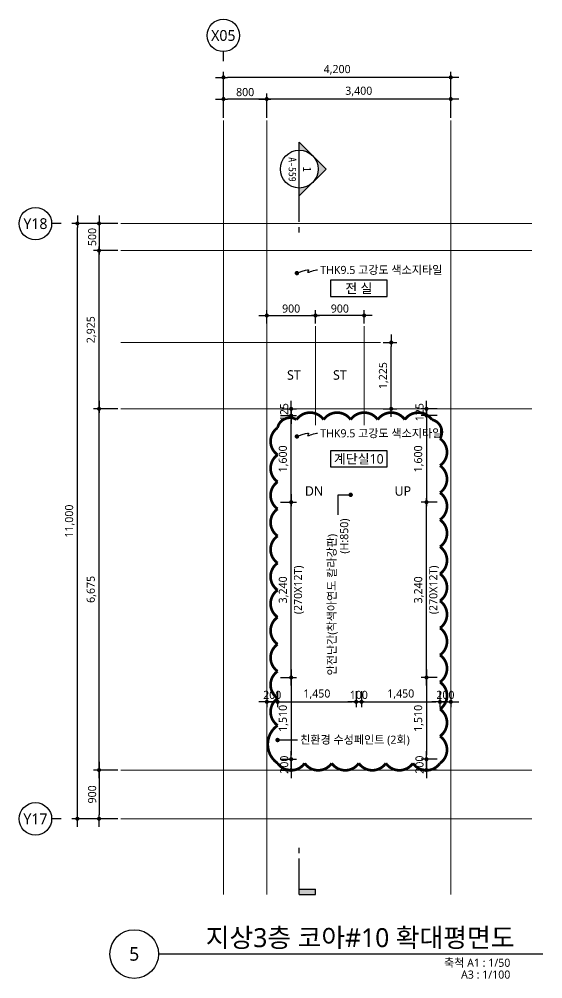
# Model space of a CAD drawing. Header units: millimetres. Extents: x 1467181 to 1850972, y 836037 to 895281.
# Drawn here: x 1520681 to 1530356, y 837511 to 855244 of the extents above; entities that cross this region are included whole.
import ezdxf
from ezdxf.enums import TextEntityAlignment as Align

# ---------------------------------------------------------------- set-up
doc = ezdxf.new("R2010")
doc.units = ezdxf.units.MM
doc.header["$MEASUREMENT"] = 0
doc.linetypes.add('CEN', pattern=[62, 60, -1, 0, -1])
doc.layers.get('0').update_dxf_attribs({"linetype": 'CONTINUOUS'})
for name, color, linetype, lineweight in [('A-AXIS-BUBL', 7, 'CONTINUOUS', 25), ('A-CNTL', 1, 'CEN', 15), ('A-DIMS', 7, 'CONTINUOUS', 25), ('A-MKXS-LEAD', 7, 'CONTINUOUS', 25), ('A-MKXS-MAK1', 3, 'CONTINUOUS', 25), ('A-MKXS-TEXT1', 3, 'CONTINUOUS', 25), ('A-MKXS-TEXT2', 7, 'CONTINUOUS', 25), ('A-MKXX-NAME', 3, 'CONTINUOUS', 25), ('A-MKXX-SYMB', 7, 'CONTINUOUS', 25), ('A-XXXX-SYMB', 7, 'CONTINUOUS', 25), ('A-XXXX-TXT1', 3, 'CONTINUOUS', 25), ('A-XXXX-TXT2', 3, 'CONTINUOUS', 25), ('REV-202205', 20, 'CONTINUOUS', 25)]:
    doc.layers.add(name, color=color, linetype=linetype, lineweight=lineweight)
doc.styles.add('HY울릉도L', font='')
doc.styles.add('돋움체', font='')
doc.styles.add('맑은고딕', font='malgun.ttf')
doc.styles.get('HY울릉도L').set_extended_font_data('HYwulM')
doc.styles.get('돋움체').set_extended_font_data('DotumChe')
doc.dimstyles.new('CDIM', dxfattribs={"dimtxt": 3, "dimasz": 1.5, "dimexe": 2, "dimexo": 1, "dimgap": 1, "dimtad": 1, "dimdec": 0, "dimrnd": 0.5, "dimzin": 0, "dimdsep": 32, "dimlunit": 6, "dimtxsty": 'HY울릉도L', "dimblk1": '_CIDOT', "dimblk2": '_CIDOT', "dimsah": 1, "dimcen": 5.5, "dimclrd": 2, "dimclre": 2, "dimclrt": 7, "dimadec": 0, "dimazin": 0, "dimtfac": 1, "dimtdec": 0, "dimtix": 1, "dimtmove": 2, "dimatfit": 1, "dimldrblk": '_CIDOT', "dimfxl": 1, "dimtolj": 1, "dimtzin": 0, "dimlwd": -1, "dimarcsym": 0})

# ---------------------------------------------------------------- blocks, each defined once
blk = doc.blocks.new('_CIDOT')
at = {"color": 0, "linetype": 'ByBlock'}
blk.add_line((2, 0), (-1, 0), dxfattribs=at)
at = {"color": 0, "linetype": 'ByBlock', "const_width": 0.5}
blk.add_lwpolyline([(-0.25, 0, 1), (0.25, 0, 1)], format="xyb", close=True, dxfattribs=at)
blk = doc.blocks.new('*D57')
at = {"layer": 'A-DIMS', "lineweight": -2, "transparency": 16777216}
for p, q in [((800, 1950), (800, 2400)), ((4200, 1950), (4200, 2400))]:
    blk.add_line(p, q, dxfattribs=at)
at = {"layer": 'A-DIMS', "transparency": 16777216}
blk.add_line((4125, 2300), (875, 2300), dxfattribs=at)
at = {"layer": 'A-DIMS', "transparency": 16777216, "xscale": 75, "yscale": 75, "zscale": 75, "rotation": 180}
blk.add_blockref('_CIDOT', (800, 2300), dxfattribs=at)
at = {"layer": 'A-DIMS', "transparency": 16777216, "xscale": 75, "yscale": 75, "zscale": 75}
blk.add_blockref('_CIDOT', (4200, 2300), dxfattribs=at)
at = {"layer": 'A-DIMS', "color": 3, "transparency": 16777216, "insert": (2500, 2440), "char_height": 150, "attachment_point": 5, "style": '맑은고딕'}
blk.add_mtext('\\A1;3,400', dxfattribs=at)
blk = doc.blocks.new('*D58')
at = {"layer": 'A-DIMS', "lineweight": -2, "transparency": 16777216}
for p, q in [((-1950, -10100), (-2400, -10100)), ((-1950, -11000), (-2400, -11000))]:
    blk.add_line(p, q, dxfattribs=at)
at = {"layer": 'A-DIMS', "transparency": 16777216}
blk.add_line((-2300, -10175), (-2300, -10925), dxfattribs=at)
at = {"layer": 'A-DIMS', "transparency": 16777216, "xscale": 75, "yscale": 75, "zscale": 75}
for p, rotation in [((-2300, -10100), 90), ((-2300, -11000), 270)]:
    blk.add_blockref('_CIDOT', p, dxfattribs=dict(at, rotation=rotation))
at = {"layer": 'A-DIMS', "color": 3, "transparency": 16777216, "insert": (-2427, -10550), "char_height": 150, "attachment_point": 5, "rotation": 90, "style": '맑은고딕'}
blk.add_mtext('\\A1;900', dxfattribs=at)
blk = doc.blocks.new('*D59')
at = {"layer": 'A-DIMS', "lineweight": -2, "transparency": 16777216}
for p, q in [((0, 1950), (0, 2400)), ((800, 1950), (800, 2400))]:
    blk.add_line(p, q, dxfattribs=at)
at = {"layer": 'A-DIMS', "transparency": 16777216}
blk.add_line((725, 2300), (75, 2300), dxfattribs=at)
at = {"layer": 'A-DIMS', "transparency": 16777216, "xscale": 75, "yscale": 75, "zscale": 75, "rotation": 180}
blk.add_blockref('_CIDOT', (0, 2300), dxfattribs=at)
at = {"layer": 'A-DIMS', "transparency": 16777216, "xscale": 75, "yscale": 75, "zscale": 75}
blk.add_blockref('_CIDOT', (800, 2300), dxfattribs=at)
at = {"layer": 'A-DIMS', "color": 3, "transparency": 16777216, "insert": (400, 2427), "char_height": 150, "attachment_point": 5, "style": '맑은고딕'}
blk.add_mtext('\\A1;800', dxfattribs=at)
blk = doc.blocks.new('*D60')
at = {"layer": 'A-DIMS', "lineweight": -2, "transparency": 16777216}
for p, q in [((0, 1950), (0, 2800)), ((4200, 1950), (4200, 2800))]:
    blk.add_line(p, q, dxfattribs=at)
at = {"layer": 'A-DIMS', "transparency": 16777216}
blk.add_line((4125, 2700), (75, 2700), dxfattribs=at)
at = {"layer": 'A-DIMS', "transparency": 16777216, "xscale": 75, "yscale": 75, "zscale": 75, "rotation": 180}
blk.add_blockref('_CIDOT', (0, 2700), dxfattribs=at)
at = {"layer": 'A-DIMS', "transparency": 16777216, "xscale": 75, "yscale": 75, "zscale": 75}
blk.add_blockref('_CIDOT', (4200, 2700), dxfattribs=at)
at = {"layer": 'A-DIMS', "color": 3, "transparency": 16777216, "insert": (2100, 2840), "char_height": 150, "attachment_point": 5, "style": '맑은고딕'}
blk.add_mtext('\\A1;4,200', dxfattribs=at)
blk = doc.blocks.new('*D61')
at = {"layer": 'A-DIMS', "lineweight": -2, "transparency": 16777216}
for p, q in [((-1950, 0), (-2800, 0)), ((-1950, -11000), (-2800, -11000))]:
    blk.add_line(p, q, dxfattribs=at)
at = {"layer": 'A-DIMS', "transparency": 16777216}
blk.add_line((-2700, -10925), (-2700, -75), dxfattribs=at)
at = {"layer": 'A-DIMS', "transparency": 16777216, "xscale": 75, "yscale": 75, "zscale": 75}
for p, rotation in [((-2700, 0), 90), ((-2700, -11000), 270)]:
    blk.add_blockref('_CIDOT', p, dxfattribs=dict(at, rotation=rotation))
at = {"layer": 'A-DIMS', "color": 3, "transparency": 16777216, "insert": (-2840, -5500), "char_height": 150, "attachment_point": 5, "rotation": 90, "style": '맑은고딕'}
blk.add_mtext('\\A1;11,000', dxfattribs=at)
blk = doc.blocks.new('*D62')
at = {"layer": 'A-DIMS', "lineweight": -2, "transparency": 16777216}
for p, q in [((-1950, 0), (-2400, 0)), ((-1950, -500), (-2400, -500))]:
    blk.add_line(p, q, dxfattribs=at)
at = {"layer": 'A-DIMS', "transparency": 16777216}
blk.add_line((-2300, -75), (-2300, -425), dxfattribs=at)
at = {"layer": 'A-DIMS', "transparency": 16777216, "xscale": 75, "yscale": 75, "zscale": 75}
for p, rotation in [((-2300, 0), 90), ((-2300, -500), 270)]:
    blk.add_blockref('_CIDOT', p, dxfattribs=dict(at, rotation=rotation))
at = {"layer": 'A-DIMS', "color": 3, "transparency": 16777216, "insert": (-2427, -250), "char_height": 150, "attachment_point": 5, "rotation": 90, "style": '맑은고딕'}
blk.add_mtext('\\A1;500', dxfattribs=at)
blk = doc.blocks.new('*D63')
at = {"layer": 'A-DIMS', "lineweight": -2, "transparency": 16777216}
for p, q in [((-1950, -3425), (-2400, -3425)), ((-1950, -10100), (-2400, -10100))]:
    blk.add_line(p, q, dxfattribs=at)
at = {"layer": 'A-DIMS', "transparency": 16777216}
blk.add_line((-2300, -10025), (-2300, -3500), dxfattribs=at)
at = {"layer": 'A-DIMS', "transparency": 16777216, "xscale": 75, "yscale": 75, "zscale": 75}
for p, rotation in [((-2300, -3425), 90), ((-2300, -10100), 270)]:
    blk.add_blockref('_CIDOT', p, dxfattribs=dict(at, rotation=rotation))
at = {"layer": 'A-DIMS', "color": 3, "transparency": 16777216, "insert": (-2440, -6762), "char_height": 150, "attachment_point": 5, "rotation": 90, "style": '맑은고딕'}
blk.add_mtext('\\A1;6,675', dxfattribs=at)
blk = doc.blocks.new('*D64')
at = {"layer": 'A-DIMS', "lineweight": -2, "transparency": 16777216}
for p, q in [((-1950, -500), (-2400, -500)), ((-1950, -3425), (-2400, -3425))]:
    blk.add_line(p, q, dxfattribs=at)
at = {"layer": 'A-DIMS', "transparency": 16777216}
blk.add_line((-2300, -3350), (-2300, -575), dxfattribs=at)
at = {"layer": 'A-DIMS', "transparency": 16777216, "xscale": 75, "yscale": 75, "zscale": 75}
for p, rotation in [((-2300, -500), 90), ((-2300, -3425), 270)]:
    blk.add_blockref('_CIDOT', p, dxfattribs=dict(at, rotation=rotation))
at = {"layer": 'A-DIMS', "color": 3, "transparency": 16777216, "insert": (-2440, -1963), "char_height": 150, "attachment_point": 5, "rotation": 90, "style": '맑은고딕'}
blk.add_mtext('\\A1;2,925', dxfattribs=at)
blk = doc.blocks.new('*D65')
at = {"layer": 'A-DIMS', "lineweight": -2, "transparency": 16777216}
for p, q in [((1700, -1850), (1700, -1600)), ((2600, -1850), (2600, -1600))]:
    blk.add_line(p, q, dxfattribs=at)
at = {"layer": 'A-DIMS', "transparency": 16777216}
blk.add_line((2525, -1700), (1775, -1700), dxfattribs=at)
at = {"layer": 'A-DIMS', "transparency": 16777216, "xscale": 75, "yscale": 75, "zscale": 75, "rotation": 180}
blk.add_blockref('_CIDOT', (1700, -1700), dxfattribs=at)
at = {"layer": 'A-DIMS', "transparency": 16777216, "xscale": 75, "yscale": 75, "zscale": 75}
blk.add_blockref('_CIDOT', (2600, -1700), dxfattribs=at)
at = {"layer": 'A-DIMS', "color": 3, "transparency": 16777216, "insert": (2150, -1573), "char_height": 150, "attachment_point": 5, "style": '맑은고딕'}
blk.add_mtext('\\A1;900', dxfattribs=at)
blk = doc.blocks.new('*D66')
at = {"layer": 'A-DIMS', "lineweight": -2, "transparency": 16777216}
for p, q in [((800, -1850), (800, -1600)), ((1700, -1850), (1700, -1600))]:
    blk.add_line(p, q, dxfattribs=at)
at = {"layer": 'A-DIMS', "transparency": 16777216}
blk.add_line((875, -1700), (1625, -1700), dxfattribs=at)
at = {"layer": 'A-DIMS', "transparency": 16777216, "xscale": 75, "yscale": 75, "zscale": 75, "rotation": 180}
blk.add_blockref('_CIDOT', (800, -1700), dxfattribs=at)
at = {"layer": 'A-DIMS', "transparency": 16777216, "xscale": 75, "yscale": 75, "zscale": 75}
blk.add_blockref('_CIDOT', (1700, -1700), dxfattribs=at)
at = {"layer": 'A-DIMS', "color": 3, "transparency": 16777216, "insert": (1250, -1573), "char_height": 150, "attachment_point": 5, "style": '맑은고딕'}
blk.add_mtext('\\A1;900', dxfattribs=at)
blk = doc.blocks.new('*D67')
at = {"layer": 'A-DIMS', "lineweight": -2, "transparency": 16777216}
for p, q in [((2950, -2200), (3200, -2200)), ((2950, -3425), (3200, -3425))]:
    blk.add_line(p, q, dxfattribs=at)
at = {"layer": 'A-DIMS', "transparency": 16777216}
blk.add_line((3100, -3350), (3100, -2275), dxfattribs=at)
at = {"layer": 'A-DIMS', "transparency": 16777216, "xscale": 75, "yscale": 75, "zscale": 75}
for p, rotation in [((3100, -2200), 90), ((3100, -3425), 270)]:
    blk.add_blockref('_CIDOT', p, dxfattribs=dict(at, rotation=rotation))
at = {"layer": 'A-DIMS', "color": 3, "transparency": 16777216, "insert": (2960, -2812), "char_height": 150, "attachment_point": 5, "rotation": 90, "style": '맑은고딕'}
blk.add_mtext('\\A1;1,225', dxfattribs=at)
blk = doc.blocks.new('CORE 10- 단면')
at = {"layer": 'A-MKXS-MAK1'}
blk.add_hatch(color=256, dxfattribs=at).paths.add_polyline_path([(22637, 13298), (22637, 13398), (22937, 13398), (22937, 13298)])
h = blk.add_hatch(color=256, dxfattribs=at)
h.paths.add_polyline_path([(22442, -7), (22690, 241, 0.414214), (22690, -254)])
h.paths.add_polyline_path([(22690, 241), (22937, 488), (22937, 343, 0.198912)])
h.paths.add_polyline_path([(22690, -254, 0.198912), (22937, -357), (22937, -502)])
for p, q in [((22637, 13398), (22637, 13298)), ((22937, 13398), (22637, 13398)), ((22937, 13398), (22937, 12735)), ((22937, 13298), (22637, 13298)), ((22937, 12635), (22937, 12535)), ((22937, 1166), (22937, 1066)), ((22937, 966), (22937, -502)), ((22937, 488), (22442, -7)), ((22937, -502), (22442, -7))]:
    blk.add_line(p, q, dxfattribs=at)
blk.add_circle((22937, -7), 350, dxfattribs=at)
at = {"layer": 'A-MKXS-TEXT2', "style": '돋움체'}
for s, height, p in [('A-559', 140, (23065, 0)), ('1', 150, (22793, -2))]:
    blk.add_text(s, height=height, rotation=90, dxfattribs=at).set_placement(p, align=Align.MIDDLE)
blk = doc.blocks.new('*D520')
at = {"layer": 'A-DIMS', "lineweight": -2, "transparency": 16777216}
for p, q in [((1525506, 846319), (1525806, 846319)), ((1525506, 843079), (1525806, 843079))]:
    blk.add_line(p, q, dxfattribs=at)
at = {"layer": 'A-DIMS', "transparency": 16777216}
blk.add_line((1525706, 843154), (1525706, 846244), dxfattribs=at)
at = {"layer": 'A-DIMS', "transparency": 16777216, "xscale": 75, "yscale": 75, "zscale": 75}
for p, rotation in [((1525706, 846319), 90), ((1525706, 843079), 270)]:
    blk.add_blockref('_CIDOT', p, dxfattribs=dict(at, rotation=rotation))
at = {"layer": 'A-DIMS', "color": 3, "transparency": 16777216, "char_height": 150, "attachment_point": 5, "rotation": 90, "style": '맑은고딕'}
for s, insert in [('\\A1;(270X12T)', (1525849, 844699)), ('\\A1;3,240', (1525566, 844699))]:
    blk.add_mtext(s, dxfattribs=dict(at, insert=insert))
blk = doc.blocks.new('*D521')
at = {"layer": 'A-DIMS', "lineweight": -2, "transparency": 16777216}
for p, q in [((1525506, 843079), (1525806, 843079)), ((1525506, 841569), (1525806, 841569))]:
    blk.add_line(p, q, dxfattribs=at)
at = {"layer": 'A-DIMS', "transparency": 16777216}
blk.add_line((1525706, 843004), (1525706, 841644), dxfattribs=at)
at = {"layer": 'A-DIMS', "transparency": 16777216, "xscale": 75, "yscale": 75, "zscale": 75}
for p, rotation in [((1525706, 843079), 90), ((1525706, 841569), 270)]:
    blk.add_blockref('_CIDOT', p, dxfattribs=dict(at, rotation=rotation))
at = {"layer": 'A-DIMS', "color": 3, "transparency": 16777216, "insert": (1525565, 842324), "char_height": 150, "attachment_point": 5, "rotation": 90, "style": '맑은고딕'}
blk.add_mtext('\\A1;1,510', dxfattribs=at)
blk = doc.blocks.new('*D522')
at = {"layer": 'A-DIMS', "lineweight": -2, "transparency": 16777216}
for p, q in [((1525506, 847919), (1525806, 847919)), ((1525506, 846319), (1525806, 846319))]:
    blk.add_line(p, q, dxfattribs=at)
at = {"layer": 'A-DIMS', "transparency": 16777216}
blk.add_line((1525706, 846394), (1525706, 847844), dxfattribs=at)
at = {"layer": 'A-DIMS', "transparency": 16777216, "xscale": 75, "yscale": 75, "zscale": 75}
for p, rotation in [((1525706, 847919), 90), ((1525706, 846319), 270)]:
    blk.add_blockref('_CIDOT', p, dxfattribs=dict(at, rotation=rotation))
at = {"layer": 'A-DIMS', "color": 3, "transparency": 16777216, "insert": (1525565, 847119), "char_height": 150, "attachment_point": 5, "rotation": 90, "style": '맑은고딕'}
blk.add_mtext('\\A1;1,600', dxfattribs=at)
blk = doc.blocks.new('*D523')
at = {"layer": 'A-DIMS', "transparency": 16777216}
for p, q in [((1525706, 848119), (1525706, 848194)), ((1525706, 847919), (1525706, 848044)), ((1525706, 847844), (1525706, 847769))]:
    blk.add_line(p, q, dxfattribs=at)
at = {"layer": 'A-DIMS', "lineweight": -2, "transparency": 16777216}
for p, q in [((1525506, 848044), (1525806, 848044)), ((1525506, 847919), (1525806, 847919))]:
    blk.add_line(p, q, dxfattribs=at)
at = {"layer": 'A-DIMS', "transparency": 16777216, "xscale": 75, "yscale": 75, "zscale": 75}
for p, rotation in [((1525706, 848044), 270), ((1525706, 847919), 90)]:
    blk.add_blockref('_CIDOT', p, dxfattribs=dict(at, rotation=rotation))
at = {"layer": 'A-DIMS', "color": 3, "transparency": 16777216, "insert": (1525578, 847982), "char_height": 150, "attachment_point": 5, "rotation": 90, "style": '맑은고딕'}
blk.add_mtext('\\A1;125', dxfattribs=at)
blk = doc.blocks.new('*D524')
at = {"layer": 'A-DIMS', "transparency": 16777216}
for p, q in [((1525706, 841644), (1525706, 841719)), ((1525706, 841569), (1525706, 841369)), ((1525706, 841294), (1525706, 841219))]:
    blk.add_line(p, q, dxfattribs=at)
at = {"layer": 'A-DIMS', "lineweight": -2, "transparency": 16777216}
for p, q in [((1525506, 841569), (1525806, 841569)), ((1525506, 841369), (1525806, 841369))]:
    blk.add_line(p, q, dxfattribs=at)
at = {"layer": 'A-DIMS', "transparency": 16777216, "xscale": 75, "yscale": 75, "zscale": 75}
for p, rotation in [((1525706, 841569), 270), ((1525706, 841369), 90)]:
    blk.add_blockref('_CIDOT', p, dxfattribs=dict(at, rotation=rotation))
at = {"layer": 'A-DIMS', "color": 3, "transparency": 16777216, "insert": (1525578, 841469), "char_height": 150, "attachment_point": 5, "rotation": 90, "style": '맑은고딕'}
blk.add_mtext('\\A1;200', dxfattribs=at)
blk = doc.blocks.new('*D525')
at = {"layer": 'A-DIMS', "lineweight": -2, "transparency": 16777216}
for p, q in [((1525456, 842829), (1525456, 842529)), ((1526906, 842829), (1526906, 842529))]:
    blk.add_line(p, q, dxfattribs=at)
at = {"layer": 'A-DIMS', "transparency": 16777216}
blk.add_line((1525531, 842629), (1526831, 842629), dxfattribs=at)
at = {"layer": 'A-DIMS', "transparency": 16777216, "xscale": 75, "yscale": 75, "zscale": 75, "rotation": 180}
blk.add_blockref('_CIDOT', (1525456, 842629), dxfattribs=at)
at = {"layer": 'A-DIMS', "transparency": 16777216, "xscale": 75, "yscale": 75, "zscale": 75}
blk.add_blockref('_CIDOT', (1526906, 842629), dxfattribs=at)
at = {"layer": 'A-DIMS', "color": 3, "transparency": 16777216, "insert": (1526181, 842770), "char_height": 150, "attachment_point": 5, "style": '맑은고딕'}
blk.add_mtext('\\A1;1,450', dxfattribs=at)
blk = doc.blocks.new('*D526')
at = {"layer": 'A-DIMS', "lineweight": -2, "transparency": 16777216}
for p, q in [((1525256, 842829), (1525256, 842529)), ((1525456, 842829), (1525456, 842529))]:
    blk.add_line(p, q, dxfattribs=at)
at = {"layer": 'A-DIMS', "transparency": 16777216}
for p, q in [((1525181, 842629), (1525106, 842629)), ((1525256, 842629), (1525456, 842629)), ((1525531, 842629), (1525606, 842629))]:
    blk.add_line(p, q, dxfattribs=at)
at = {"layer": 'A-DIMS', "transparency": 16777216, "xscale": 75, "yscale": 75, "zscale": 75}
blk.add_blockref('_CIDOT', (1525256, 842629), dxfattribs=at)
at = {"layer": 'A-DIMS', "transparency": 16777216, "xscale": 75, "yscale": 75, "zscale": 75, "rotation": 180}
blk.add_blockref('_CIDOT', (1525456, 842629), dxfattribs=at)
at = {"layer": 'A-DIMS', "color": 3, "transparency": 16777216, "insert": (1525356, 842757), "char_height": 150, "attachment_point": 5, "style": '맑은고딕'}
blk.add_mtext('\\A1;200', dxfattribs=at)
blk = doc.blocks.new('*D527')
at = {"layer": 'A-DIMS', "lineweight": -2, "transparency": 16777216}
for p, q in [((1527006, 842829), (1527006, 842529)), ((1528456, 842829), (1528456, 842529))]:
    blk.add_line(p, q, dxfattribs=at)
at = {"layer": 'A-DIMS', "transparency": 16777216}
blk.add_line((1527081, 842629), (1528381, 842629), dxfattribs=at)
at = {"layer": 'A-DIMS', "transparency": 16777216, "xscale": 75, "yscale": 75, "zscale": 75, "rotation": 180}
blk.add_blockref('_CIDOT', (1527006, 842629), dxfattribs=at)
at = {"layer": 'A-DIMS', "transparency": 16777216, "xscale": 75, "yscale": 75, "zscale": 75}
blk.add_blockref('_CIDOT', (1528456, 842629), dxfattribs=at)
at = {"layer": 'A-DIMS', "color": 3, "transparency": 16777216, "insert": (1527731, 842770), "char_height": 150, "attachment_point": 5, "style": '맑은고딕'}
blk.add_mtext('\\A1;1,450', dxfattribs=at)
blk = doc.blocks.new('*D528')
at = {"layer": 'A-DIMS', "lineweight": -2, "transparency": 16777216}
for p, q in [((1526906, 842829), (1526906, 842529)), ((1527006, 842829), (1527006, 842529))]:
    blk.add_line(p, q, dxfattribs=at)
at = {"layer": 'A-DIMS', "transparency": 16777216}
for p, q in [((1526831, 842629), (1526756, 842629)), ((1526906, 842629), (1527006, 842629)), ((1527081, 842629), (1527156, 842629))]:
    blk.add_line(p, q, dxfattribs=at)
at = {"layer": 'A-DIMS', "transparency": 16777216, "xscale": 75, "yscale": 75, "zscale": 75}
blk.add_blockref('_CIDOT', (1526906, 842629), dxfattribs=at)
at = {"layer": 'A-DIMS', "transparency": 16777216, "xscale": 75, "yscale": 75, "zscale": 75, "rotation": 180}
blk.add_blockref('_CIDOT', (1527006, 842629), dxfattribs=at)
at = {"layer": 'A-DIMS', "color": 3, "transparency": 16777216, "insert": (1526956, 842757), "char_height": 150, "attachment_point": 5, "style": '맑은고딕'}
blk.add_mtext('\\A1;100', dxfattribs=at)
blk = doc.blocks.new('*D529')
at = {"layer": 'A-DIMS', "lineweight": -2, "transparency": 16777216}
for p, q in [((1528456, 842829), (1528456, 842529)), ((1528656, 842829), (1528656, 842529))]:
    blk.add_line(p, q, dxfattribs=at)
at = {"layer": 'A-DIMS', "transparency": 16777216}
for p, q in [((1528381, 842629), (1528306, 842629)), ((1528456, 842629), (1528656, 842629)), ((1528731, 842629), (1528806, 842629))]:
    blk.add_line(p, q, dxfattribs=at)
at = {"layer": 'A-DIMS', "transparency": 16777216, "xscale": 75, "yscale": 75, "zscale": 75}
blk.add_blockref('_CIDOT', (1528456, 842629), dxfattribs=at)
at = {"layer": 'A-DIMS', "transparency": 16777216, "xscale": 75, "yscale": 75, "zscale": 75, "rotation": 180}
blk.add_blockref('_CIDOT', (1528656, 842629), dxfattribs=at)
at = {"layer": 'A-DIMS', "color": 3, "transparency": 16777216, "insert": (1528556, 842757), "char_height": 150, "attachment_point": 5, "style": '맑은고딕'}
blk.add_mtext('\\A1;200', dxfattribs=at)
blk = doc.blocks.new('*D530')
at = {"layer": 'A-DIMS', "lineweight": -2, "transparency": 16777216}
for p, q in [((1528406, 846319), (1528106, 846319)), ((1528406, 843079), (1528106, 843079))]:
    blk.add_line(p, q, dxfattribs=at)
at = {"layer": 'A-DIMS', "transparency": 16777216}
blk.add_line((1528206, 843154), (1528206, 846244), dxfattribs=at)
at = {"layer": 'A-DIMS', "transparency": 16777216, "xscale": 75, "yscale": 75, "zscale": 75}
for p, rotation in [((1528206, 846319), 90), ((1528206, 843079), 270)]:
    blk.add_blockref('_CIDOT', p, dxfattribs=dict(at, rotation=rotation))
at = {"layer": 'A-DIMS', "color": 3, "transparency": 16777216, "char_height": 150, "attachment_point": 5, "rotation": 90, "style": '맑은고딕'}
for s, insert in [('\\A1;(270X12T)', (1528349, 844699)), ('\\A1;3,240', (1528066, 844699))]:
    blk.add_mtext(s, dxfattribs=dict(at, insert=insert))
blk = doc.blocks.new('*D531')
at = {"layer": 'A-DIMS', "lineweight": -2, "transparency": 16777216}
for p, q in [((1528406, 843079), (1528106, 843079)), ((1528406, 841569), (1528106, 841569))]:
    blk.add_line(p, q, dxfattribs=at)
at = {"layer": 'A-DIMS', "transparency": 16777216}
blk.add_line((1528206, 843004), (1528206, 841644), dxfattribs=at)
at = {"layer": 'A-DIMS', "transparency": 16777216, "xscale": 75, "yscale": 75, "zscale": 75}
for p, rotation in [((1528206, 843079), 90), ((1528206, 841569), 270)]:
    blk.add_blockref('_CIDOT', p, dxfattribs=dict(at, rotation=rotation))
at = {"layer": 'A-DIMS', "color": 3, "transparency": 16777216, "insert": (1528065, 842324), "char_height": 150, "attachment_point": 5, "rotation": 90, "style": '맑은고딕'}
blk.add_mtext('\\A1;1,510', dxfattribs=at)
blk = doc.blocks.new('*D532')
at = {"layer": 'A-DIMS', "transparency": 16777216}
for p, q in [((1528206, 848119), (1528206, 848194)), ((1528206, 847919), (1528206, 848044)), ((1528206, 847844), (1528206, 847769))]:
    blk.add_line(p, q, dxfattribs=at)
at = {"layer": 'A-DIMS', "lineweight": -2, "transparency": 16777216}
for p, q in [((1528406, 848044), (1528106, 848044)), ((1528406, 847919), (1528106, 847919))]:
    blk.add_line(p, q, dxfattribs=at)
at = {"layer": 'A-DIMS', "transparency": 16777216, "xscale": 75, "yscale": 75, "zscale": 75}
for p, rotation in [((1528206, 848044), 270), ((1528206, 847919), 90)]:
    blk.add_blockref('_CIDOT', p, dxfattribs=dict(at, rotation=rotation))
at = {"layer": 'A-DIMS', "color": 3, "transparency": 16777216, "insert": (1528078, 847982), "char_height": 150, "attachment_point": 5, "rotation": 90, "style": '맑은고딕'}
blk.add_mtext('\\A1;125', dxfattribs=at)
blk = doc.blocks.new('*D533')
at = {"layer": 'A-DIMS', "transparency": 16777216}
for p, q in [((1528206, 841644), (1528206, 841719)), ((1528206, 841569), (1528206, 841369)), ((1528206, 841294), (1528206, 841219))]:
    blk.add_line(p, q, dxfattribs=at)
at = {"layer": 'A-DIMS', "lineweight": -2, "transparency": 16777216}
for p, q in [((1528406, 841569), (1528106, 841569)), ((1528406, 841369), (1528106, 841369))]:
    blk.add_line(p, q, dxfattribs=at)
at = {"layer": 'A-DIMS', "transparency": 16777216, "xscale": 75, "yscale": 75, "zscale": 75}
for p, rotation in [((1528206, 841569), 270), ((1528206, 841369), 90)]:
    blk.add_blockref('_CIDOT', p, dxfattribs=dict(at, rotation=rotation))
at = {"layer": 'A-DIMS', "color": 3, "transparency": 16777216, "insert": (1528078, 841469), "char_height": 150, "attachment_point": 5, "rotation": 90, "style": '맑은고딕'}
blk.add_mtext('\\A1;200', dxfattribs=at)
blk = doc.blocks.new('*D564')
at = {"layer": 'A-DIMS', "lineweight": -2, "transparency": 16777216}
for p, q in [((1528406, 847919), (1528106, 847919)), ((1528406, 846319), (1528106, 846319))]:
    blk.add_line(p, q, dxfattribs=at)
at = {"layer": 'A-DIMS', "transparency": 16777216}
blk.add_line((1528206, 847844), (1528206, 846394), dxfattribs=at)
at = {"layer": 'A-DIMS', "transparency": 16777216, "xscale": 75, "yscale": 75, "zscale": 75}
for p, rotation in [((1528206, 847919), 90), ((1528206, 846319), 270)]:
    blk.add_blockref('_CIDOT', p, dxfattribs=dict(at, rotation=rotation))
at = {"layer": 'A-DIMS', "color": 3, "transparency": 16777216, "insert": (1528065, 847119), "char_height": 150, "attachment_point": 5, "rotation": 90, "style": '맑은고딕'}
blk.add_mtext('\\A1;1,600', dxfattribs=at)
blk = doc.blocks.new('CORE10_GRID')
at = {"layer": 'A-AXIS-BUBL', "ltscale": 0.2}
for p, q in [((0, 3000), (0, 3175)), ((-3000, 0), (-3175, 0)), ((-3000, -11000), (-3175, -11000))]:
    blk.add_line(p, q, dxfattribs=at)
for centre in [(-2.9, 3475), (-3475, -2.9), (-3475, -11002.9)]:
    blk.add_circle(centre, 300, dxfattribs=at)
at = {"layer": 'A-CNTL'}
for p, q in [((0, -12400), (0, 1900)), ((800, -12400), (800, 1900)), ((4200, -12400), (4200, 1900)), ((-1900, 0), (5700, 0)), ((-1900, -500), (5700, -500)), ((1700, -3725), (1700, -1900)), ((2600, -3725), (2600, -1900)), ((-1900, -2200), (2900, -2200)), ((-1900, -3425), (5700, -3425)), ((-1900, -10100), (5700, -10100)), ((-1900, -11000), (5700, -11000))]:
    blk.add_line(p, q, dxfattribs=at)
at = {"layer": 'A-XXXX-TXT2', "ltscale": 0.2, "style": '맑은고딕'}
for s, p in [('X05', (-2.9, 3475)), ('Y18', (-3475, -2.9)), ('Y17', (-3475, -11002.9))]:
    blk.add_text(s, height=200, dxfattribs=at).set_placement(p, align=Align.MIDDLE)
at = {"layer": 'A-DIMS'}
for base, p1, p2, angle, picture, middle in [((0, 2700), (4200, 1900), (0, 1900), 180, '*D60', (2100, 2840.1)), ((0, 2300), (800, 1900), (0, 1900), 180, '*D59', (400, 2427.5)), ((800, 2300), (4200, 1900), (800, 1900), 180, '*D57', (2500, 2440.1)), ((-2700, 0), (-1900, -11000), (-1900, 0), 270, '*D61', (-2840.5, -5500)), ((-2300, -500), (-1900, 0), (-1900, -500), 90, '*D62', (-2427.5, -250)), ((-2300, -500), (-1900, -3425), (-1900, -500), 270, '*D64', (-2440.1, -1962.5)), ((1700, -1700), (800, -1900), (1700, -1900), 180, '*D66', (1250, -1572.5)), ((3100, -2200), (2900, -3425), (2900, -2200), 270, '*D67', (2959.5, -2812.5)), ((-2300, -3425), (-1900, -10100), (-1900, -3425), 270, '*D63', (-2440.1, -6762.5)), ((-2300, -11000), (-1900, -10100), (-1900, -11000), 90, '*D58', (-2427.5, -10550))]:
    dim = blk.add_linear_dim(base=base, p1=p1, p2=p2, angle=angle, dimstyle='CDIM', override={"dimscale": 50, "dimtxsty": '맑은고딕', "dimclrd": 256, "dimclre": 256, "dimclrt": 3}, dxfattribs=at)
    dim.commit()
    dim.dimension.update_dxf_attribs({"geometry": picture, "text_midpoint": middle})
dim = blk.add_linear_dim(base=(1700, -1700), p1=(2600, -1900), p2=(1700, -1900), dimstyle='CDIM', override={"dimscale": 50, "dimtxsty": '맑은고딕', "dimclrd": 256, "dimclre": 256, "dimclrt": 3}, dxfattribs=at)
dim.commit()
dim.dimension.update_dxf_attribs({"geometry": '*D65', "text_midpoint": (2150, -1572.5)})

msp = doc.modelspace()

# ---------------------------------------------------------------- linework, layer by layer
at = {"layer": 'A-MKXS-LEAD', "const_width": 40}
for points in [[(1525791.8, 850553.7, 1), (1525833.3, 850549.6, 1)], [(1525791.8, 847535.4, 1), (1525833.3, 847531.2, 1)], [(1526803.7, 846433.6, 1), (1526807.8, 846475.1, 1)], [(1525434.8, 841921.9, -1), (1525476.2, 841926, -1)]]:
    msp.add_lwpolyline(points, format="xyb", close=True, dxfattribs=at)
at = {"layer": 'A-MKXS-LEAD'}
for points in [[(1525811.7, 850551.3), (1525909.5, 850588.2), (1525973.2, 850608.1), (1526009.4, 850614.5), (1526024.8, 850611), (1526026, 850601.1), (1526019.5, 850588.3), (1526011.9, 850576.1), (1526010, 850568.1), (1526018.6, 850566.7), (1526036.8, 850571.1), (1526061.6, 850579.4), (1526090.5, 850589.5), (1526120.7, 850599.6), (1526149.5, 850607.7), (1526174.2, 850612), (1526192.1, 850610.6)], [(1525811.7, 847533), (1525909.5, 847569.8), (1525973.2, 847589.7), (1526009.4, 847596.2), (1526024.8, 847592.7), (1526025.9, 847582.8), (1526019.5, 847570), (1526011.9, 847557.8), (1526010, 847549.7), (1526018.6, 847548.4), (1526036.8, 847552.8), (1526061.6, 847561), (1526090.5, 847571.1), (1526120.7, 847581.2), (1526149.5, 847589.4), (1526174.2, 847593.7), (1526192.1, 847592.2)], [(1526572, 846087.3), (1526572, 846454.4), (1526805.8, 846454.4)], [(1525822.5, 841923.9), (1525455.5, 841923.9), (1525455.5, 841923.9)]]:
    msp.add_lwpolyline(points, dxfattribs=at)
at = {"layer": 'A-MKXX-SYMB'}
for points in [[(1527480.7, 850419.4), (1526430.7, 850419.4), (1526430.7, 850119.4), (1527480.7, 850119.4)], [(1527480.7, 847269.4), (1526430.7, 847269.4), (1526430.7, 846969.4), (1527480.7, 846969.4)]]:
    msp.add_lwpolyline(points, close=True, dxfattribs=at)
at = {"layer": 'A-XXXX-SYMB'}
msp.add_line((1530355.7, 837969.4), (1523255.7, 837969.4), dxfattribs=at)
msp.add_circle((1522805.7, 837969.4), 450, dxfattribs=at)
at = {"layer": 'REV-202205', "const_width": 50}
msp.add_lwpolyline([(1525455.7, 841494.4, 0.5205671), (1525955.7, 841494.4, 0.5205671), (1526455.7, 841494.4, 0.5205671), (1526955.7, 841494.4, 0.5205671), (1527455.7, 841494.4, 0.5205671), (1527955.7, 841494.4, 0.5205671), (1528455.7, 841494.4, 0.5205671), (1528455.7, 841994.4, 0.5205671), (1528455.7, 842494.4, 0.5205671), (1528455.7, 842994.4, 0.5205671), (1528455.7, 843494.4, 0.5205671), (1528455.7, 843994.4, 0.5205671), (1528455.7, 844494.4, 0.5205671), (1528455.7, 844994.4, 0.5205671), (1528455.7, 845494.4, 0.5205671), (1528455.7, 845994.4, 0.5205671), (1528455.7, 846494.4, 0.5205671), (1528455.7, 846994.4, 0.5205671), (1528455.7, 847494.4, 0.5205671), (1528305.7, 847844.4, 0.5205671), (1527805.7, 847844.4, 0.5205671), (1527305.7, 847844.4, 0.5205671), (1526805.7, 847844.4, 0.5205671), (1526305.7, 847844.4, 0.5205671), (1525805.7, 847844.4, 0.5205671), (1525455.7, 847694.4, 0.5205671), (1525455.7, 847194.4, 0.5205671), (1525455.7, 846694.4, 0.5205671), (1525455.7, 846194.4, 0.5205671), (1525455.7, 845694.4, 0.5205671), (1525455.7, 845194.4, 0.5205671), (1525455.7, 844694.4, 0.5205671), (1525455.7, 844194.4, 0.5205671), (1525455.7, 843694.4, 0.5205671), (1525455.7, 843194.4, 0.5205671), (1525455.7, 842694.4, 0.5205671), (1525455.7, 842194.4, 0.5205671)], format="xyb", close=True, dxfattribs=at)

# ---------------------------------------------------------------- block references
at = {"layer": 'A-DIMS'}
msp.add_blockref('CORE10_GRID', (1524455.7, 851469.4), dxfattribs=at)
at = {"layer": 'A-DIMS', "rotation": 180}
msp.add_blockref('CORE 10- 단면', (1548793.1, 852467.8), dxfattribs=at)

# ---------------------------------------------------------------- texts
at = {"layer": 'A-MKXS-TEXT1', "style": '맑은고딕'}
for s, p in [('THK9.5 고강도 색소지타일', (1526242.1, 850610.6)), ('THK9.5 고강도 색소지타일', (1526242.1, 847592.2)), ('친환경 수성페인트 (2회)', (1525872.5, 841929.7))]:
    msp.add_text(s, height=150, dxfattribs=at).set_placement(p, align=Align.MIDDLE_LEFT)
for s, p in [('(H:850)', (1526685, 845367.8)), ('안전난간(착색아연도 칼라강판)', (1526457.5, 843117.4))]:
    msp.add_text(s, height=150, rotation=90, dxfattribs=at).set_placement(p, align=Align.MIDDLE_LEFT)
at = {"layer": 'A-MKXX-NAME', "style": '맑은고딕'}
for s, p in [('전 실', (1526955.7, 850269.4)), ('ST', (1525755.7, 848669.4)), ('ST', (1526605.7, 848669.4)), ('계단실10', (1526955.7, 847119.4)), ('DN', (1526130.4, 846525.5)), ('UP', (1527769.6, 846525.5))]:
    msp.add_text(s, height=175, dxfattribs=at).set_placement(p, align=Align.MIDDLE_CENTER)
at = {"layer": 'A-XXXX-TXT1', "style": '맑은고딕'}
msp.add_text('지상3층 코아#10 확대평면도', height=350, dxfattribs=at).set_placement((1529833.7, 837992), align=Align.BOTTOM_RIGHT)
msp.add_text('5', height=250, dxfattribs=at).set_placement((1522805.7, 837969.4), align=Align.MIDDLE)
for s, p in [('축척 A1 : 1/50', (1529755.9, 837883.2)), ('A3 : 1/100', (1529755.9, 837664.3))]:
    msp.add_text(s, height=150, dxfattribs=at).set_placement(p, align=Align.TOP_RIGHT)

# ---------------------------------------------------------------- dimensions: what is measured, and where the dimension line sits
at = {"layer": 'A-DIMS'}
for base, p1, p2, text, picture, middle in [((1525705.8, 848044.4), (1525455.8, 847919.4), (1525455.8, 848044.4), '<>\\X', '*D523', (1525705.8, 847981.9)), ((1528205.7, 848044.4), (1528455.7, 847919.4), (1528455.7, 848044.4), '<>\\X', '*D532', (1528205.7, 847981.9)), ((1525705.8, 847919.4), (1525455.8, 846319.4), (1525455.8, 847919.4), '<>\\X', '*D522', (1525705.8, 847119.4)), ((1525705.8, 846319.4), (1525455.8, 843079.4), (1525455.8, 846319.4), '<>\\X(270X12T)', '*D520', (1525705.8, 844699.4)), ((1528205.8, 846319.4), (1528455.8, 843079.4), (1528455.8, 846319.4), '<>\\X(270X12T)', '*D530', (1528205.8, 844699.4))]:
    dim = msp.add_linear_dim(base=base, p1=p1, p2=p2, angle=270, text=text, dimstyle='CDIM', override={"dimscale": 50, "dimtxsty": '맑은고딕', "dimclrd": 256, "dimclre": 256, "dimclrt": 3}, dxfattribs=at)
    dim.commit()
    dim.dimension.update_dxf_attribs({"geometry": picture, "text_midpoint": middle})
for base, p1, p2, angle, picture, middle in [((1528205.7, 846319.4), (1528455.8, 847919.4), (1528455.8, 846319.4), 270, '*D564', (1528065.3, 847119.4)), ((1525705.8, 841569.4), (1525455.8, 843079.4), (1525455.8, 841569.4), 270, '*D521', (1525565.3, 842324.4)), ((1528205.7, 841569.4), (1528455.8, 843079.4), (1528455.8, 841569.4), 270, '*D531', (1528065.3, 842324.4)), ((1525455.8, 842629.4), (1525255.8, 842879.4), (1525455.8, 842879.4), 180, '*D526', (1525355.8, 842756.9)), ((1526906, 842629.4), (1525456, 842879.4), (1526906, 842879.4), 180, '*D525', (1526181, 842769.8)), ((1527005.8, 842629.4), (1526906, 842879.4), (1527005.8, 842879.4), 180, '*D528', (1526955.9, 842757.3)), ((1528455.8, 842629.4), (1527006, 842879.4), (1528455.8, 842879.4), 180, '*D527', (1527730.9, 842769.8)), ((1528655.8, 842629.4), (1528455.8, 842879.4), (1528655.8, 842879.4), 180, '*D529', (1528555.8, 842756.9)), ((1525705.8, 841369.4), (1525455.8, 841569.4), (1525455.8, 841369.4), 270, '*D524', (1525578.3, 841469.4)), ((1528205.7, 841369.4), (1528455.8, 841569.4), (1528455.8, 841369.4), 270, '*D533', (1528078.2, 841469.4))]:
    dim = msp.add_linear_dim(base=base, p1=p1, p2=p2, angle=angle, dimstyle='CDIM', override={"dimscale": 50, "dimtxsty": '맑은고딕', "dimclrd": 256, "dimclre": 256, "dimclrt": 3}, dxfattribs=at)
    dim.commit()
    dim.dimension.update_dxf_attribs({"geometry": picture, "text_midpoint": middle})

doc.saveas('drawing.dxf')
